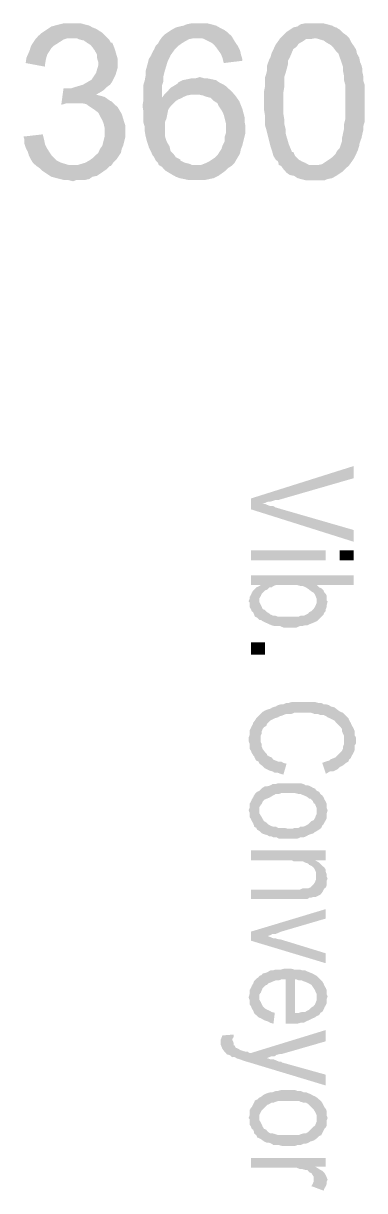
# Model space of a CAD drawing. Header units: feet. Extents: x -99009 to 3252343, y -11094690 to 9035152.
# Drawn here: x 1651600.57 to 1651613.9, y -1995844.47 to -1995798.84 of the extents above; entities that cross this region are included whole.
import ezdxf

# ---------------------------------------------------------------- set-up
doc = ezdxf.new("R2010")
doc.units = ezdxf.units.FT
doc.layers.add('H', color=7, linetype='Continuous', lineweight=0)

msp = doc.modelspace()

# ---------------------------------------------------------------- hatches: boundary and pattern name
at = {"layer": 'H', "linetype": 'Continuous'}
for points in [[(1651603.70878, -1995801.44888), (1651602.26278, -1995801.37888), (1651602.43878, -1995801.37888), (1651602.59778, -1995801.32588), (1651602.72078, -1995801.29088), (1651602.89778, -1995801.23788), (1651603.02078, -1995801.16688), (1651603.10878, -1995801.11388), (1651603.23278, -1995801.04388), (1651603.40878, -1995800.77888), (1651603.44378, -1995800.65588), (1651603.49678, -1995800.47888), (1651603.49678, -1995800.35588), (1651603.44378, -1995800.17888), (1651603.44378, -1995800.05588), (1651603.35578, -1995799.89688), (1651603.26778, -1995799.77388), (1651603.19778, -1995799.68588), (1651603.05578, -1995799.59688), (1651602.93278, -1995799.50888), (1651602.77378, -1995799.47388), (1651602.65078, -1995799.42088), (1651602.47378, -1995799.42088), (1651601.15078, -1995799.33288), (1651601.29278, -1995799.20888), (1651601.66278, -1995798.96188), (1651601.99778, -1995798.87388), (1651602.13878, -1995798.83888), (1651602.80878, -1995798.83888), (1651603.14478, -1995798.92688), (1651603.26778, -1995798.99788), (1651603.40878, -1995799.05088), (1651603.65578, -1995799.20888), (1651603.92078, -1995799.47388), (1651603.99078, -1995799.59688), (1651604.04378, -1995799.59688), (1651604.11478, -1995799.77388), (1651604.16778, -1995799.93288), (1651604.20278, -1995800.05588), (1651604.25578, -1995800.23188), (1651604.25578, -1995800.56788), (1651604.20278, -1995800.74388), (1651604.16778, -1995800.86688), (1651604.04378, -1995801.11388), (1651603.95578, -1995801.23788), (1651603.83278, -1995801.32588), (1651603.70878, -1995801.44888)], [(1651608.40078, -1995800.39088), (1651608.34778, -1995800.17888), (1651608.27778, -1995800.02088), (1651608.18878, -1995799.89688), (1651608.10078, -1995799.77388), (1651607.97778, -1995799.63288), (1651607.85378, -1995799.56188), (1651607.67778, -1995799.47388), (1651607.55378, -1995799.42088), (1651607.37778, -1995799.42088), (1651605.98378, -1995799.38588), (1651606.10778, -1995799.26188), (1651606.37278, -1995799.08588), (1651606.53078, -1995798.99788), (1651606.67178, -1995798.96188), (1651606.83078, -1995798.92688), (1651606.95478, -1995798.87388), (1651607.13078, -1995798.83888), (1651607.76578, -1995798.83888), (1651608.10078, -1995798.92688), (1651608.22478, -1995798.99788), (1651608.40078, -1995799.08588), (1651608.52378, -1995799.17388), (1651608.70078, -1995799.33288), (1651608.85978, -1995799.59688), (1651608.94778, -1995799.72088), (1651609.03578, -1995799.89688), (1651609.07078, -1995800.05588), (1651609.12378, -1995800.23188), (1651609.12378, -1995800.30288), (1651608.40078, -1995800.39088)], [(1651611.61078, -1995804.97688), (1651611.27578, -1995804.88888), (1651611.15278, -1995804.80088), (1651610.97578, -1995804.76588), (1651610.85278, -1995804.67688), (1651610.72878, -1995804.53588), (1651610.64078, -1995804.41288), (1651611.96378, -1995804.37788), (1651612.08778, -1995804.37788), (1651612.24578, -1995804.34188), (1651612.51078, -1995804.16588), (1651612.63378, -1995804.07788), (1651612.75778, -1995803.95388), (1651612.84578, -1995803.79488), (1651612.93378, -1995803.70688), (1651613.02178, -1995803.44288), (1651613.02178, -1995803.31888), (1651613.09278, -1995802.98388), (1651613.09278, -1995802.80788), (1651613.14578, -1995802.59588), (1651613.14578, -1995801.23788), (1651613.09278, -1995801.04388), (1651613.09278, -1995800.86688), (1651613.05778, -1995800.69088), (1651613.05778, -1995800.53188), (1651612.88078, -1995800.02088), (1651612.79278, -1995799.93288), (1651612.66978, -1995799.77388), (1651612.58078, -1995799.68588), (1651612.42278, -1995799.59688), (1651612.29878, -1995799.50888), (1651612.17578, -1995799.47388), (1651611.99878, -1995799.42088), (1651610.60578, -1995799.42088), (1651610.85278, -1995799.17388), (1651611.11678, -1995798.99788), (1651611.27578, -1995798.96188), (1651611.39978, -1995798.87388), (1651611.57578, -1995798.83888), (1651612.29878, -1995798.83888), (1651612.63378, -1995798.92688), (1651612.75778, -1995798.99788), (1651612.79278, -1995798.99788), (1651612.93378, -1995799.08588), (1651613.05778, -1995799.20888), (1651613.18078, -1995799.29788), (1651613.30478, -1995799.42088), (1651613.39278, -1995799.59688), (1651613.48078, -1995799.72088), (1651613.56878, -1995799.86188), (1651613.60378, -1995800.02088), (1651613.69278, -1995800.17888), (1651613.72778, -1995800.35588), (1651613.78078, -1995800.47888), (1651613.81578, -1995800.61988), (1651613.81578, -1995800.74388), (1651613.85078, -1995800.90288), (1651613.85078, -1995801.07888), (1651613.90378, -1995801.23788), (1651613.90378, -1995802.68388), (1651613.85078, -1995802.86088), (1651613.85078, -1995803.01888), (1651613.81578, -1995803.15988), (1651613.78078, -1995803.31888), (1651613.69278, -1995803.56588), (1651613.69278, -1995803.61888), (1651613.63978, -1995803.79488), (1651613.56878, -1995803.95388), (1651613.48078, -1995804.13088), (1651613.30478, -1995804.37788), (1651613.18078, -1995804.50088), (1651613.05778, -1995804.62388), (1651612.79278, -1995804.80088), (1651612.63378, -1995804.88888), (1651612.45778, -1995804.92388), (1651612.33378, -1995804.97688), (1651611.61078, -1995804.97688)], [(1651601.41578, -1995800.53188), (1651600.65778, -1995800.39088), (1651600.69278, -1995800.17888), (1651600.74578, -1995800.05588), (1651600.81578, -1995799.89688), (1651600.86878, -1995799.72088), (1651601.02778, -1995799.47388), (1651601.15078, -1995799.33288), (1651602.47378, -1995799.42088), (1651602.29778, -1995799.42088), (1651602.13878, -1995799.47388), (1651601.75078, -1995799.72088), (1651601.66278, -1995799.80888), (1651601.50378, -1995800.05588), (1651601.45078, -1995800.23188), (1651601.41578, -1995800.44388), (1651601.41578, -1995800.53188)], [(1651607.00778, -1995804.95988), (1651606.67178, -1995804.88888), (1651606.53078, -1995804.83588), (1651606.37278, -1995804.74788), (1651606.10778, -1995804.58888), (1651605.98378, -1995804.44788), (1651605.86078, -1995804.37788), (1651605.82578, -1995804.28888), (1651605.73778, -1995804.20088), (1651605.68478, -1995804.07788), (1651605.61378, -1995803.98888), (1651605.56078, -1995803.86588), (1651605.47278, -1995803.68988), (1651605.43778, -1995803.56588), (1651605.38478, -1995803.40688), (1651605.34878, -1995803.26588), (1651605.31378, -1995803.07188), (1651605.31378, -1995802.89588), (1651605.26078, -1995802.71888), (1651605.26078, -1995802.29588), (1651605.22578, -1995802.08388), (1651605.22578, -1995802.04888), (1651605.26078, -1995801.83788), (1651605.26078, -1995801.23788), (1651605.31378, -1995801.06088), (1651605.34878, -1995800.86688), (1651605.34878, -1995800.69088), (1651605.38478, -1995800.56788), (1651605.47278, -1995800.23188), (1651605.56078, -1995800.09088), (1651605.61378, -1995799.96788), (1651605.68478, -1995799.84388), (1651605.73778, -1995799.72088), (1651605.82578, -1995799.63288), (1651605.89578, -1995799.50888), (1651605.98378, -1995799.38588), (1651607.37778, -1995799.42088), (1651607.21878, -1995799.42088), (1651607.04278, -1995799.45588), (1651606.88378, -1995799.54388), (1651606.74278, -1995799.63288), (1651606.61878, -1995799.72088), (1651606.49578, -1995799.84388), (1651606.31978, -1995800.09088), (1651606.19578, -1995800.35588), (1651606.16078, -1995800.47888), (1651606.10778, -1995800.65588), (1651606.07278, -1995800.77888), (1651606.03678, -1995800.93788), (1651606.03678, -1995801.11388), (1651605.98378, -1995801.27288), (1651605.98378, -1995801.74888), (1651606.67178, -1995801.78488), (1651606.53078, -1995801.87288), (1651606.31978, -1995802.08388), (1651606.23078, -1995802.20788), (1651606.19578, -1995802.38388), (1651606.16078, -1995802.56088), (1651606.10778, -1995802.68388), (1651606.10778, -1995803.26588), (1651606.16078, -1995803.44288), (1651606.23078, -1995803.56588), (1651606.28378, -1995803.65388), (1651606.31978, -1995803.83088), (1651606.44278, -1995803.95388), (1651606.53078, -1995804.07788), (1651606.70778, -1995804.16588), (1651606.70778, -1995804.20088), (1651606.88378, -1995804.28888), (1651607.04278, -1995804.32488), (1651607.16578, -1995804.37788), (1651607.34278, -1995804.37788), (1651608.70078, -1995804.41288), (1651608.55978, -1995804.50088), (1651608.43578, -1995804.62388), (1651608.18878, -1995804.80088), (1651608.01278, -1995804.88888), (1651607.67778, -1995804.95988), (1651607.00778, -1995804.95988)], [(1651610.64078, -1995804.41288), (1651610.55278, -1995804.37788), (1651610.51778, -1995804.23588), (1651610.42878, -1995804.16588), (1651610.34078, -1995804.02488), (1651610.27078, -1995803.77788), (1651610.21778, -1995803.61888), (1651610.18278, -1995803.47788), (1651610.05878, -1995802.98388), (1651610.00578, -1995802.80788), (1651610.00578, -1995802.41988), (1651609.97078, -1995802.20788), (1651609.97078, -1995801.50188), (1651610.00578, -1995801.32588), (1651610.00578, -1995800.97288), (1651610.05878, -1995800.81388), (1651610.09378, -1995800.65588), (1651610.09378, -1995800.47888), (1651610.18278, -1995800.23188), (1651610.21778, -1995800.17888), (1651610.27078, -1995800.00288), (1651610.42878, -1995799.66788), (1651610.60578, -1995799.42088), (1651611.96378, -1995799.42088), (1651611.78778, -1995799.45588), (1651611.61078, -1995799.45588), (1651611.48778, -1995799.54388), (1651611.32878, -1995799.63288), (1651611.24078, -1995799.75588), (1651611.11678, -1995799.84388), (1651611.06378, -1995799.96788), (1651611.02878, -1995800.05588), (1651610.97578, -1995800.17888), (1651610.90578, -1995800.30288), (1651610.90578, -1995800.44388), (1651610.81778, -1995800.77888), (1651610.76478, -1995800.93788), (1651610.76478, -1995801.32588), (1651610.72878, -1995801.53788), (1651610.72878, -1995802.38388), (1651610.76478, -1995802.59588), (1651610.76478, -1995802.77188), (1651610.81778, -1995802.98388), (1651610.81778, -1995803.14288), (1651610.85278, -1995803.26588), (1651610.90578, -1995803.44288), (1651610.94078, -1995803.56588), (1651610.97578, -1995803.65388), (1651611.02878, -1995803.77788), (1651611.06378, -1995803.86588), (1651611.11678, -1995803.86588), (1651611.18778, -1995804.02488), (1651611.32878, -1995804.16588), (1651611.45278, -1995804.23588), (1651611.57578, -1995804.28888), (1651611.73478, -1995804.37788), (1651611.96378, -1995804.37788), (1651610.64078, -1995804.41288)], [(1651606.67178, -1995801.80188), (1651605.98378, -1995801.74888), (1651606.07278, -1995801.62588), (1651606.19578, -1995801.50188), (1651606.31978, -1995801.36088), (1651606.58378, -1995801.20288), (1651606.61878, -1995801.14988), (1651606.79578, -1995801.06088), (1651607.13078, -1995800.99088), (1651607.28978, -1995800.99088), (1651607.46578, -1995800.93788), (1651607.64278, -1995800.99088), (1651607.76578, -1995800.99088), (1651608.10078, -1995801.06088), (1651608.22478, -1995801.14988), (1651608.40078, -1995801.23788), (1651608.52378, -1995801.32588), (1651608.70078, -1995801.50188), (1651607.28978, -1995801.62588), (1651607.13078, -1995801.62588), (1651606.95478, -1995801.66088), (1651606.83078, -1995801.71388), (1651606.67178, -1995801.80188)], [(1651602.05078, -1995802.01388), (1651602.13878, -1995801.37888), (1651602.26278, -1995801.37888), (1651603.70878, -1995801.44888), (1651603.56778, -1995801.53788), (1651603.40878, -1995801.62588), (1651603.74378, -1995801.71388), (1651603.99078, -1995801.88988), (1651602.56278, -1995801.96088), (1651602.26278, -1995801.96088), (1651602.08578, -1995802.01388), (1651602.05078, -1995802.01388)], [(1651608.70078, -1995804.41288), (1651607.34278, -1995804.37788), (1651607.50078, -1995804.37788), (1651607.64278, -1995804.32488), (1651607.80078, -1995804.25388), (1651608.06578, -1995804.07788), (1651608.15378, -1995803.98888), (1651608.31278, -1995803.74288), (1651608.34778, -1995803.61888), (1651608.43578, -1995803.44288), (1651608.43578, -1995803.26588), (1651608.48878, -1995803.10788), (1651608.48878, -1995802.77188), (1651608.40078, -1995802.41988), (1651608.34778, -1995802.29588), (1651608.18878, -1995802.04888), (1651608.15378, -1995801.96088), (1651608.01278, -1995801.87288), (1651607.88878, -1995801.74888), (1651607.73078, -1995801.71388), (1651607.58978, -1995801.66088), (1651607.43078, -1995801.62588), (1651607.28978, -1995801.62588), (1651608.70078, -1995801.50188), (1651608.82378, -1995801.62588), (1651609.00078, -1995801.87288), (1651609.07078, -1995802.04888), (1651609.12378, -1995802.17288), (1651609.21178, -1995802.50788), (1651609.21178, -1995802.68388), (1651609.24778, -1995802.86088), (1651609.24778, -1995803.10788), (1651609.12378, -1995803.61888), (1651609.07078, -1995803.74288), (1651609.03578, -1995803.91888), (1651609.00078, -1995803.98888), (1651608.91278, -1995804.13088), (1651608.82378, -1995804.28888), (1651608.70078, -1995804.41288)], [(1651602.50978, -1995805.01288), (1651602.29778, -1995804.95988), (1651602.13878, -1995804.95988), (1651601.99778, -1995804.92388), (1651601.66278, -1995804.83588), (1651601.29278, -1995804.58888), (1651601.20378, -1995804.50088), (1651601.08078, -1995804.41288), (1651602.50978, -1995804.37788), (1651602.68578, -1995804.37788), (1651602.86178, -1995804.32488), (1651602.98578, -1995804.28888), (1651603.14478, -1995804.20088), (1651603.26778, -1995804.11288), (1651603.49678, -1995803.90088), (1651603.56778, -1995803.74288), (1651603.65578, -1995803.61888), (1651603.74378, -1995803.26588), (1651603.74378, -1995802.93088), (1651603.70878, -1995802.77188), (1651603.65578, -1995802.63088), (1651603.56778, -1995802.47288), (1651603.49678, -1995802.33088), (1651603.40878, -1995802.26088), (1651603.02078, -1995801.99588), (1651602.86178, -1995801.96088), (1651602.56278, -1995801.96088), (1651603.99078, -1995801.87288), (1651604.25578, -1995802.11988), (1651604.41478, -1995802.38388), (1651604.46778, -1995802.56088), (1651604.50278, -1995802.68388), (1651604.55578, -1995802.84288), (1651604.55578, -1995803.26588), (1651604.46778, -1995803.61888), (1651604.41478, -1995803.74288), (1651604.37878, -1995803.90088), (1651604.20278, -1995804.16588), (1651604.07878, -1995804.28888), (1651603.99078, -1995804.41288), (1651603.95578, -1995804.41288), (1651603.83278, -1995804.53588), (1651603.44378, -1995804.80088), (1651603.26778, -1995804.83588), (1651603.14478, -1995804.92388), (1651602.98578, -1995804.95988), (1651602.65078, -1995804.95988), (1651602.50978, -1995805.01288)], [(1651601.08078, -1995804.41288), (1651600.93978, -1995804.28888), (1651600.86878, -1995804.16588), (1651600.78078, -1995803.98888), (1651600.74578, -1995803.86588), (1651600.65778, -1995803.68988), (1651600.60478, -1995803.53088), (1651600.60478, -1995803.35388), (1651600.56878, -1995803.26588), (1651601.32778, -1995803.17788), (1651601.38078, -1995803.38988), (1651601.41578, -1995803.56588), (1651601.50378, -1995803.74288), (1651601.66278, -1995803.98888), (1651601.87478, -1995804.20088), (1651602.05078, -1995804.28888), (1651602.17378, -1995804.32488), (1651602.35078, -1995804.37788), (1651602.50978, -1995804.37788), (1651601.08078, -1995804.41288)], [(1651609.88278, -1995817.62388), (1651609.45878, -1995817.41288), (1651613.48078, -1995816.14288), (1651613.48078, -1995816.61888), (1651610.55278, -1995817.46588), (1651610.42878, -1995817.46588), (1651610.34078, -1995817.50088), (1651610.21778, -1995817.53588), (1651610.12978, -1995817.53588), (1651610.00578, -1995817.58888), (1651609.91778, -1995817.62388), (1651609.88278, -1995817.62388)], [(1651613.48078, -1995819.10588), (1651609.45878, -1995817.83588), (1651609.45878, -1995817.41288), (1651609.88278, -1995817.62388), (1651610.00578, -1995817.62388), (1651610.12978, -1995817.67688), (1651610.21778, -1995817.71288), (1651610.34078, -1995817.71288), (1651610.42878, -1995817.76488), (1651610.55278, -1995817.80088), (1651613.48078, -1995818.64688), (1651613.48078, -1995819.10588)], [(1651609.45878, -1995819.82888), (1651609.45878, -1995819.44088), (1651612.38678, -1995819.44088), (1651612.38678, -1995819.82888), (1651609.45878, -1995819.82888)], [(1651612.93378, -1995819.82888), (1651612.93378, -1995819.44088), (1651613.48078, -1995819.44088), (1651613.48078, -1995819.82888), (1651612.93378, -1995819.82888)], [(1651612.03478, -1995821.34588), (1651611.99878, -1995821.25788), (1651611.96378, -1995821.16988), (1651611.91078, -1995821.09888), (1651611.82278, -1995821.04588), (1651611.73478, -1995820.97588), (1651611.66378, -1995820.92288), (1651611.61078, -1995820.88788), (1651611.48778, -1995820.83488), (1651611.39978, -1995820.83488), (1651611.27578, -1995820.79888), (1651610.42878, -1995820.79888), (1651610.34078, -1995820.83488), (1651610.27078, -1995820.88788), (1651610.18278, -1995820.88788), (1651610.09378, -1995820.97588), (1651610.00578, -1995821.01088), (1651609.88278, -1995821.13388), (1651609.84678, -1995821.22288), (1651609.84678, -1995820.79888), (1651609.45878, -1995820.79888), (1651609.45878, -1995820.41088), (1651613.48078, -1995820.41088), (1651613.48078, -1995820.79888), (1651612.03478, -1995820.79888), (1651612.03478, -1995821.34588)], [(1651610.72878, -1995822.45688), (1651610.60578, -1995822.40388), (1651610.39378, -1995822.40388), (1651610.27078, -1995822.36888), (1651610.18278, -1995822.33388), (1651609.91778, -1995822.20988), (1651609.84678, -1995822.15788), (1651609.79378, -1995822.15788), (1651609.70578, -1995822.06888), (1651609.61778, -1995822.03388), (1651609.58278, -1995821.94588), (1651609.54778, -1995821.85788), (1651609.49478, -1995821.82188), (1651609.45878, -1995821.73388), (1651609.40578, -1995821.64588), (1651609.40578, -1995821.46988), (1651609.37078, -1995821.43388), (1651609.40578, -1995821.34588), (1651609.40578, -1995821.27588), (1651609.45878, -1995821.18688), (1651609.49478, -1995821.09888), (1651609.54778, -1995821.01088), (1651609.58278, -1995820.97588), (1651609.67078, -1995820.88788), (1651609.75878, -1995820.85188), (1651609.79378, -1995821.39888), (1651609.79378, -1995821.46988), (1651609.84678, -1995821.57488), (1651609.88278, -1995821.64588), (1651609.91778, -1995821.73388), (1651610.00578, -1995821.76888), (1651610.09378, -1995821.85788), (1651610.18278, -1995821.91088), (1651610.21778, -1995821.94588), (1651610.34078, -1995821.99888), (1651610.42878, -1995821.99888), (1651610.51778, -1995822.03388), (1651611.32878, -1995822.03388), (1651611.39978, -1995821.99888), (1651611.52278, -1995821.99888), (1651611.69878, -1995821.91088), (1651611.73478, -1995821.85788), (1651611.82278, -1995821.82188), (1651611.91078, -1995821.73388), (1651611.96378, -1995821.64588), (1651611.99878, -1995821.57488), (1651612.03478, -1995821.46988), (1651612.03478, -1995820.79888), (1651612.12278, -1995820.88788), (1651612.21078, -1995820.92288), (1651612.29878, -1995821.01088), (1651612.33378, -1995821.09888), (1651612.38678, -1995821.15188), (1651612.42278, -1995821.22288), (1651612.42278, -1995821.39888), (1651612.45778, -1995821.43388), (1651612.42278, -1995821.57488), (1651612.42278, -1995821.64588), (1651612.38678, -1995821.73388), (1651612.38678, -1995821.82188), (1651612.33378, -1995821.85788), (1651612.29878, -1995821.94588), (1651612.21078, -1995822.03388), (1651612.17578, -1995822.06888), (1651612.08778, -1995822.15788), (1651612.03478, -1995822.20988), (1651611.87578, -1995822.28088), (1651611.73478, -1995822.33388), (1651611.66378, -1995822.36888), (1651611.57578, -1995822.36888), (1651611.45278, -1995822.40388), (1651611.36378, -1995822.40388), (1651611.24078, -1995822.45688), (1651610.72878, -1995822.45688)], [(1651609.79378, -1995821.39888), (1651609.75878, -1995820.85188), (1651609.84678, -1995820.79888), (1651609.84678, -1995821.22288), (1651609.79378, -1995821.31088), (1651609.79378, -1995821.39888)], [(1651609.45878, -1995823.51588), (1651609.45878, -1995823.03888), (1651610.00578, -1995823.03888), (1651610.00578, -1995823.51588), (1651609.45878, -1995823.51588)], [(1651613.09278, -1995827.81988), (1651613.09278, -1995826.67288), (1651613.05778, -1995826.60288), (1651613.02178, -1995826.51388), (1651613.02178, -1995826.42588), (1651612.96878, -1995826.35588), (1651612.88078, -1995826.26688), (1651612.79278, -1995826.17888), (1651612.72278, -1995826.09088), (1651612.54578, -1995826.00288), (1651612.45778, -1995825.96788), (1651612.38678, -1995825.91488), (1651612.29878, -1995825.87888), (1651612.17578, -1995825.87888), (1651612.08778, -1995825.84388), (1651611.96378, -1995825.84388), (1651611.82278, -1995825.79088), (1651611.15278, -1995825.79088), (1651611.02878, -1995825.84388), (1651610.81778, -1995825.84388), (1651610.72878, -1995825.87888), (1651610.64078, -1995825.91488), (1651610.60578, -1995825.91488), (1651610.51778, -1995825.96788), (1651610.39378, -1995826.00288), (1651610.21778, -1995826.09088), (1651610.12978, -1995826.17888), (1651610.09378, -1995826.21388), (1651610.05878, -1995826.30288), (1651609.97078, -1995826.35588), (1651609.91778, -1995826.42588), (1651609.88278, -1995826.51388), (1651609.88278, -1995826.60288), (1651609.84678, -1995826.67288), (1651609.84678, -1995826.81388), (1651609.79378, -1995827.78388), (1651609.75878, -1995827.69588), (1651609.67078, -1995827.66088), (1651609.61778, -1995827.57288), (1651609.58278, -1995827.48388), (1651609.54778, -1995827.44888), (1651609.49478, -1995827.36088), (1651609.45878, -1995827.27288), (1651609.40578, -1995827.18488), (1651609.40578, -1995826.99088), (1651609.37078, -1995826.90188), (1651609.37078, -1995826.76088), (1651609.40578, -1995826.67288), (1651609.40578, -1995826.47888), (1651609.45878, -1995826.39088), (1651609.49478, -1995826.30288), (1651609.54778, -1995826.21388), (1651609.54778, -1995826.17888), (1651609.61778, -1995826.09088), (1651609.67078, -1995826.00288), (1651609.70578, -1995825.96788), (1651609.79378, -1995825.87888), (1651609.91778, -1995825.75588), (1651610.00578, -1995825.70288), (1651610.09378, -1995825.66788), (1651610.21778, -1995825.63188), (1651610.30578, -1995825.57888), (1651610.42878, -1995825.54388), (1651610.51778, -1995825.49088), (1651610.64078, -1995825.45588), (1651610.72878, -1995825.45588), (1651610.85278, -1995825.40288), (1651610.94078, -1995825.40288), (1651611.06378, -1995825.36788), (1651611.96378, -1995825.36788), (1651612.08778, -1995825.40288), (1651612.21078, -1995825.40288), (1651612.29878, -1995825.45588), (1651612.38678, -1995825.45588), (1651612.51078, -1995825.49088), (1651612.58078, -1995825.54388), (1651612.72278, -1995825.57888), (1651612.79278, -1995825.63188), (1651612.88078, -1995825.70288), (1651612.96878, -1995825.75588), (1651613.05778, -1995825.79088), (1651613.14578, -1995825.87888), (1651613.18078, -1995825.91488), (1651613.26878, -1995826.00288), (1651613.30478, -1995826.09088), (1651613.35778, -1995826.17888), (1651613.39278, -1995826.26688), (1651613.44578, -1995826.35588), (1651613.48078, -1995826.42588), (1651613.51578, -1995826.51388), (1651613.51578, -1995826.67288), (1651613.56878, -1995826.76088), (1651613.56878, -1995826.99088), (1651613.51578, -1995827.06088), (1651613.51578, -1995827.23788), (1651613.48078, -1995827.32588), (1651613.44578, -1995827.39588), (1651613.39278, -1995827.48388), (1651613.35778, -1995827.57288), (1651613.30478, -1995827.60788), (1651613.26878, -1995827.69588), (1651613.18078, -1995827.74888), (1651613.09278, -1995827.81988)], [(1651610.72878, -1995828.20788), (1651610.60578, -1995828.17188), (1651610.51778, -1995828.13688), (1651610.39378, -1995828.13688), (1651610.30578, -1995828.08388), (1651610.18278, -1995828.04888), (1651610.00578, -1995827.96088), (1651609.91778, -1995827.87288), (1651609.84678, -1995827.81988), (1651609.79378, -1995827.78388), (1651609.84678, -1995826.81388), (1651609.84678, -1995826.93788), (1651609.88278, -1995827.02588), (1651609.88278, -1995827.11388), (1651609.91778, -1995827.20188), (1651609.97078, -1995827.27288), (1651610.00578, -1995827.32588), (1651610.09378, -1995827.41388), (1651610.09378, -1995827.44888), (1651610.18278, -1995827.50188), (1651610.27078, -1995827.53688), (1651610.34078, -1995827.62588), (1651610.51778, -1995827.69588), (1651610.64078, -1995827.69588), (1651610.72878, -1995827.74888), (1651610.85278, -1995827.78388), (1651610.72878, -1995828.20788)], [(1651612.38678, -1995828.17188), (1651612.24578, -1995827.74888), (1651612.38678, -1995827.69588), (1651612.51078, -1995827.66088), (1651612.58078, -1995827.60788), (1651612.75778, -1995827.53688), (1651612.84578, -1995827.44888), (1651612.88078, -1995827.41388), (1651613.02178, -1995827.27288), (1651613.05778, -1995827.18488), (1651613.05778, -1995827.11388), (1651613.09278, -1995827.02588), (1651613.09278, -1995827.81988), (1651613.02178, -1995827.87288), (1651612.93378, -1995827.90788), (1651612.84578, -1995827.99588), (1651612.66978, -1995828.08388), (1651612.54578, -1995828.08388), (1651612.45778, -1995828.13688), (1651612.38678, -1995828.17188)], [(1651612.03478, -1995829.53088), (1651611.99878, -1995829.44188), (1651611.96378, -1995829.35388), (1651611.91078, -1995829.31888), (1651611.87578, -1995829.23088), (1651611.78778, -1995829.14288), (1651611.73478, -1995829.14288), (1651611.69878, -1995829.10688), (1651611.61078, -1995829.05388), (1651611.52278, -1995829.01888), (1651611.39978, -1995828.96588), (1651611.32878, -1995828.96588), (1651611.18778, -1995828.93088), (1651610.64078, -1995828.93088), (1651610.55278, -1995828.96588), (1651610.42878, -1995828.96588), (1651610.27078, -1995829.05388), (1651610.18278, -1995829.10688), (1651610.09378, -1995829.14288), (1651610.00578, -1995829.17788), (1651609.91778, -1995829.26588), (1651609.88278, -1995829.35388), (1651609.84678, -1995829.38888), (1651609.79378, -1995829.47788), (1651609.79378, -1995828.84288), (1651609.88278, -1995828.75388), (1651609.91778, -1995828.71888), (1651610.00578, -1995828.66588), (1651610.09378, -1995828.66588), (1651610.21778, -1995828.63088), (1651610.30578, -1995828.57788), (1651610.42878, -1995828.57788), (1651610.51778, -1995828.54288), (1651611.39978, -1995828.54288), (1651611.52278, -1995828.57788), (1651611.61078, -1995828.63088), (1651611.69878, -1995828.63088), (1651611.78778, -1995828.66588), (1651611.87578, -1995828.71888), (1651611.96378, -1995828.75388), (1651612.03478, -1995828.84288), (1651612.03478, -1995829.53088)], [(1651610.55278, -1995830.71188), (1651610.46478, -1995830.65888), (1651610.34078, -1995830.65888), (1651610.27078, -1995830.62388), (1651610.18278, -1995830.62388), (1651610.09378, -1995830.57088), (1651609.97078, -1995830.53588), (1651609.88278, -1995830.50088), (1651609.79378, -1995830.41288), (1651609.70578, -1995830.35988), (1651609.67078, -1995830.28888), (1651609.58278, -1995830.23588), (1651609.58278, -1995830.20088), (1651609.54778, -1995830.11288), (1651609.49478, -1995830.02388), (1651609.45878, -1995829.93588), (1651609.40578, -1995829.86588), (1651609.40578, -1995829.68888), (1651609.37078, -1995829.60088), (1651609.40578, -1995829.51288), (1651609.40578, -1995829.35388), (1651609.45878, -1995829.26588), (1651609.49478, -1995829.17788), (1651609.54778, -1995829.08988), (1651609.58278, -1995829.01888), (1651609.61778, -1995828.96588), (1651609.70578, -1995828.87788), (1651609.79378, -1995828.84288), (1651609.79378, -1995829.72488), (1651609.84678, -1995829.81288), (1651609.88278, -1995829.86588), (1651609.91778, -1995829.93588), (1651609.97078, -1995830.02388), (1651610.05878, -1995830.07688), (1651610.09378, -1995830.11288), (1651610.12978, -1995830.14788), (1651610.21778, -1995830.20088), (1651610.30578, -1995830.23588), (1651610.42878, -1995830.23588), (1651610.51778, -1995830.28888), (1651610.76478, -1995830.28888), (1651610.90578, -1995830.32388), (1651611.06378, -1995830.32388), (1651611.18778, -1995830.28888), (1651611.32878, -1995830.28888), (1651611.39978, -1995830.23588), (1651611.52278, -1995830.23588), (1651611.61078, -1995830.20088), (1651611.69878, -1995830.14788), (1651611.73478, -1995830.11288), (1651611.82278, -1995830.02388), (1651611.91078, -1995829.98888), (1651611.96378, -1995829.90088), (1651611.99878, -1995829.81288), (1651612.03478, -1995829.72488), (1651612.03478, -1995828.84288), (1651612.12278, -1995828.87788), (1651612.17578, -1995828.96588), (1651612.24578, -1995829.01888), (1651612.29878, -1995829.08988), (1651612.33378, -1995829.17788), (1651612.38678, -1995829.26588), (1651612.42278, -1995829.35388), (1651612.42278, -1995829.51288), (1651612.45778, -1995829.60088), (1651612.42278, -1995829.72488), (1651612.42278, -1995829.90088), (1651612.38678, -1995829.98888), (1651612.33378, -1995830.07688), (1651612.29878, -1995830.14788), (1651612.24578, -1995830.20088), (1651612.21078, -1995830.28888), (1651612.12278, -1995830.35988), (1651612.03478, -1995830.41288), (1651611.96378, -1995830.44788), (1651611.91078, -1995830.50088), (1651611.78778, -1995830.53588), (1651611.69878, -1995830.57088), (1651611.61078, -1995830.62388), (1651611.52278, -1995830.65888), (1651611.39978, -1995830.65888), (1651611.27578, -1995830.71188), (1651610.55278, -1995830.71188)], [(1651611.96378, -1995831.92888), (1651611.91078, -1995831.84088), (1651611.82278, -1995831.77088), (1651611.73478, -1995831.73488), (1651611.69878, -1995831.68288), (1651611.57578, -1995831.64688), (1651611.48778, -1995831.59388), (1651611.11678, -1995831.59388), (1651611.06378, -1995831.55888), (1651609.45878, -1995831.55888), (1651609.45878, -1995831.17088), (1651612.38678, -1995831.17088), (1651612.38678, -1995831.55888), (1651611.96378, -1995831.55888), (1651611.96378, -1995831.92888)], [(1651609.45878, -1995833.07588), (1651609.45878, -1995832.70588), (1651611.36378, -1995832.70588), (1651611.48778, -1995832.65288), (1651611.69878, -1995832.65288), (1651611.78778, -1995832.61688), (1651611.87578, -1995832.52888), (1651611.91078, -1995832.49388), (1651611.96378, -1995832.40588), (1651611.99878, -1995832.31788), (1651611.99878, -1995832.19388), (1651612.03478, -1995831.59388), (1651612.12278, -1995831.64688), (1651612.21078, -1995831.73488), (1651612.24578, -1995831.77088), (1651612.33378, -1995831.84088), (1651612.38678, -1995831.92888), (1651612.38678, -1995832.01788), (1651612.42278, -1995832.10588), (1651612.42278, -1995832.19388), (1651612.45778, -1995832.28188), (1651612.42278, -1995832.35288), (1651612.42278, -1995832.52888), (1651612.38678, -1995832.61688), (1651612.33378, -1995832.65288), (1651612.24578, -1995832.81088), (1651612.17578, -1995832.89988), (1651611.99878, -1995832.98788), (1651611.91078, -1995832.98788), (1651611.78778, -1995833.02288), (1651611.73478, -1995833.02288), (1651611.66378, -1995833.07588), (1651609.45878, -1995833.07588)], [(1651611.99878, -1995832.19388), (1651611.99878, -1995832.01788), (1651611.96378, -1995831.92888), (1651611.96378, -1995831.55888), (1651612.03478, -1995831.59388), (1651611.99878, -1995832.19388)], [(1651610.05878, -1995834.52188), (1651609.45878, -1995834.34588), (1651612.38678, -1995833.46388), (1651612.38678, -1995833.83388), (1651610.64078, -1995834.34588), (1651610.51778, -1995834.39888), (1651610.42878, -1995834.43388), (1651610.30578, -1995834.43388), (1651610.21778, -1995834.48688), (1651610.09378, -1995834.52188), (1651610.05878, -1995834.52188)], [(1651612.38678, -1995835.58088), (1651609.45878, -1995834.69888), (1651609.45878, -1995834.34588), (1651610.05878, -1995834.52188), (1651610.12978, -1995834.52188), (1651610.21778, -1995834.55788), (1651610.34078, -1995834.61088), (1651610.42878, -1995834.61088), (1651610.55278, -1995834.64588), (1651610.60578, -1995834.64588), (1651612.38678, -1995835.19288), (1651612.38678, -1995835.58088)], [(1651610.81778, -1995837.94388), (1651610.81778, -1995836.21588), (1651610.64078, -1995836.21588), (1651610.55278, -1995836.25088), (1651610.42878, -1995836.25088), (1651610.34078, -1995836.28588), (1651610.21778, -1995836.33888), (1651610.12978, -1995836.37388), (1651610.09378, -1995836.42688), (1651610.05878, -1995836.42688), (1651609.97078, -1995836.49788), (1651609.91778, -1995836.55088), (1651609.88278, -1995836.63888), (1651609.84678, -1995836.72688), (1651609.79378, -1995836.79788), (1651609.79378, -1995836.07488), (1651609.88278, -1995836.03888), (1651609.91778, -1995835.98588), (1651610.05878, -1995835.95088), (1651610.12978, -1995835.91588), (1651610.21778, -1995835.86288), (1651610.30578, -1995835.86288), (1651610.42878, -1995835.82788), (1651610.64078, -1995835.82788), (1651610.76478, -1995835.79188), (1651611.02878, -1995835.79188), (1651611.15278, -1995835.82788), (1651611.36378, -1995835.82788), (1651611.48778, -1995835.86288), (1651611.57578, -1995835.86288), (1651611.69878, -1995835.91588), (1651611.78778, -1995835.95088), (1651611.87578, -1995835.98588), (1651611.96378, -1995836.03888), (1651612.03478, -1995836.07488), (1651612.03478, -1995836.79788), (1651611.99878, -1995836.72688), (1651611.96378, -1995836.63888), (1651611.91078, -1995836.55088), (1651611.87578, -1995836.49788), (1651611.82278, -1995836.42688), (1651611.73478, -1995836.37388), (1651611.66378, -1995836.33888), (1651611.52278, -1995836.28588), (1651611.45278, -1995836.25088), (1651611.32878, -1995836.25088), (1651611.24078, -1995836.21588), (1651611.18778, -1995836.21588), (1651611.18778, -1995837.94388), (1651610.81778, -1995837.94388)], [(1651610.34078, -1995837.94388), (1651610.21778, -1995837.90888), (1651610.12978, -1995837.85588), (1651610.00578, -1995837.82088), (1651609.84678, -1995837.73288), (1651609.75878, -1995837.69688), (1651609.67078, -1995837.60888), (1651609.61778, -1995837.57388), (1651609.58278, -1995837.52088), (1651609.54778, -1995837.43288), (1651609.49478, -1995837.34488), (1651609.45878, -1995837.25588), (1651609.40578, -1995837.18588), (1651609.40578, -1995837.00888), (1651609.37078, -1995836.92088), (1651609.40578, -1995836.79788), (1651609.40578, -1995836.63888), (1651609.45878, -1995836.55088), (1651609.49478, -1995836.46288), (1651609.54778, -1995836.37388), (1651609.58278, -1995836.28588), (1651609.61778, -1995836.25088), (1651609.70578, -1995836.16288), (1651609.75878, -1995836.12788), (1651609.79378, -1995836.07488), (1651609.79378, -1995837.00888), (1651609.84678, -1995837.09788), (1651609.88278, -1995837.18588), (1651609.91778, -1995837.25588), (1651610.00578, -1995837.34488), (1651610.09378, -1995837.39788), (1651610.18278, -1995837.43288), (1651610.27078, -1995837.48588), (1651610.39378, -1995837.52088), (1651610.34078, -1995837.94388)], [(1651611.18778, -1995837.94388), (1651611.18778, -1995837.52088), (1651611.32878, -1995837.52088), (1651611.45278, -1995837.48588), (1651611.57578, -1995837.48588), (1651611.66378, -1995837.43288), (1651611.73478, -1995837.39788), (1651611.82278, -1995837.30888), (1651611.91078, -1995837.25588), (1651611.96378, -1995837.18588), (1651611.99878, -1995837.09788), (1651612.03478, -1995837.00888), (1651612.03478, -1995836.07488), (1651612.12278, -1995836.16288), (1651612.17578, -1995836.21588), (1651612.24578, -1995836.28588), (1651612.29878, -1995836.37388), (1651612.33378, -1995836.46288), (1651612.38678, -1995836.55088), (1651612.42278, -1995836.63888), (1651612.42278, -1995836.79788), (1651612.45778, -1995836.88588), (1651612.42278, -1995836.97388), (1651612.42278, -1995837.13288), (1651612.38678, -1995837.22088), (1651612.33378, -1995837.30888), (1651612.29878, -1995837.39788), (1651612.24578, -1995837.48588), (1651612.17578, -1995837.52088), (1651612.12278, -1995837.60888), (1651612.03478, -1995837.64388), (1651611.96378, -1995837.69688), (1651611.87578, -1995837.73288), (1651611.69878, -1995837.82088), (1651611.61078, -1995837.85588), (1651611.52278, -1995837.90888), (1651611.39978, -1995837.90888), (1651611.27578, -1995837.94388), (1651611.18778, -1995837.94388)], [(1651610.00578, -1995839.30288), (1651609.45878, -1995839.09088), (1651612.38678, -1995838.19088), (1651612.38678, -1995838.63188), (1651610.67578, -1995839.12588), (1651610.60578, -1995839.12588), (1651610.46478, -1995839.16088), (1651610.39378, -1995839.21388), (1651610.27078, -1995839.21388), (1651610.18278, -1995839.24988), (1651610.05878, -1995839.30288), (1651610.00578, -1995839.30288)], [(1651608.73578, -1995839.26688), (1651608.64778, -1995839.17888), (1651608.52378, -1995839.14388), (1651608.40078, -1995839.00288), (1651608.34778, -1995838.93188), (1651608.27778, -1995838.75588), (1651608.27778, -1995838.57888), (1651608.31278, -1995838.49088), (1651608.34778, -1995838.40288), (1651608.78878, -1995838.36788), (1651608.78878, -1995838.45588), (1651608.73578, -1995838.54388), (1651608.73578, -1995839.26688)], [(1651612.38678, -1995840.36088), (1651609.40578, -1995839.46088), (1651609.28278, -1995839.42588), (1651609.12378, -1995839.37288), (1651609.03578, -1995839.33788), (1651608.91278, -1995839.30288), (1651608.82378, -1995839.24988), (1651608.73578, -1995839.24988), (1651608.73578, -1995838.57888), (1651608.78878, -1995838.70288), (1651608.78878, -1995838.79088), (1651608.82378, -1995838.79088), (1651608.85978, -1995838.87888), (1651608.94778, -1995838.91388), (1651609.03578, -1995838.96688), (1651609.12378, -1995839.00288), (1651609.24778, -1995839.03788), (1651609.33578, -1995839.03788), (1651609.40578, -1995839.09088), (1651609.45878, -1995839.09088), (1651610.00578, -1995839.30288), (1651610.12978, -1995839.30288), (1651610.21778, -1995839.33788), (1651610.34078, -1995839.33788), (1651610.42878, -1995839.37288), (1651610.55278, -1995839.42588), (1651610.64078, -1995839.42588), (1651610.67578, -1995839.46088), (1651612.38678, -1995839.93788), (1651612.38678, -1995840.36088)], [(1651612.03478, -1995841.54288), (1651611.99878, -1995841.45388), (1651611.96378, -1995841.38388), (1651611.91078, -1995841.29588), (1651611.87578, -1995841.25988), (1651611.78778, -1995841.17188), (1651611.73478, -1995841.11888), (1651611.69878, -1995841.08388), (1651611.61078, -1995841.03088), (1651611.52278, -1995841.03088), (1651611.39978, -1995840.99588), (1651611.32878, -1995840.96088), (1651610.55278, -1995840.96088), (1651610.42878, -1995840.99588), (1651610.34078, -1995841.03088), (1651610.27078, -1995841.03088), (1651610.18278, -1995841.08388), (1651610.09378, -1995841.11888), (1651610.00578, -1995841.20788), (1651609.91778, -1995841.29588), (1651609.88278, -1995841.33088), (1651609.79378, -1995841.50688), (1651609.79378, -1995840.83688), (1651609.88278, -1995840.78388), (1651609.91778, -1995840.74888), (1651610.00578, -1995840.69588), (1651610.09378, -1995840.66088), (1651610.21778, -1995840.62488), (1651610.30578, -1995840.62488), (1651610.42878, -1995840.57288), (1651610.51778, -1995840.57288), (1651610.64078, -1995840.53688), (1651611.18778, -1995840.53688), (1651611.27578, -1995840.57288), (1651611.39978, -1995840.57288), (1651611.52278, -1995840.62488), (1651611.61078, -1995840.62488), (1651611.69878, -1995840.66088), (1651611.78778, -1995840.69588), (1651611.87578, -1995840.74888), (1651611.96378, -1995840.78388), (1651612.03478, -1995840.83688), (1651612.03478, -1995841.54288)], [(1651610.67578, -1995842.72388), (1651610.55278, -1995842.68888), (1651610.34078, -1995842.68888), (1651610.27078, -1995842.63588), (1651610.18278, -1995842.60088), (1651610.09378, -1995842.60088), (1651609.97078, -1995842.54788), (1651609.88278, -1995842.47788), (1651609.79378, -1995842.42488), (1651609.70578, -1995842.38888), (1651609.67078, -1995842.30088), (1651609.58278, -1995842.23088), (1651609.58278, -1995842.17788), (1651609.54778, -1995842.08888), (1651609.49478, -1995842.05388), (1651609.45878, -1995841.96588), (1651609.40578, -1995841.87788), (1651609.40578, -1995841.66588), (1651609.37078, -1995841.63088), (1651609.40578, -1995841.54288), (1651609.40578, -1995841.33088), (1651609.45878, -1995841.24288), (1651609.49478, -1995841.20788), (1651609.58278, -1995841.03088), (1651609.61778, -1995840.94288), (1651609.70578, -1995840.90788), (1651609.79378, -1995840.81888), (1651609.79378, -1995841.71888), (1651609.84678, -1995841.80688), (1651609.88278, -1995841.87788), (1651609.91778, -1995841.96588), (1651609.97078, -1995842.05388), (1651610.05878, -1995842.08888), (1651610.09378, -1995842.14188), (1651610.12978, -1995842.17788), (1651610.21778, -1995842.23088), (1651610.30578, -1995842.23088), (1651610.42878, -1995842.26588), (1651610.51778, -1995842.30088), (1651611.32878, -1995842.30088), (1651611.39978, -1995842.26588), (1651611.52278, -1995842.23088), (1651611.61078, -1995842.23088), (1651611.69878, -1995842.17788), (1651611.73478, -1995842.14188), (1651611.82278, -1995842.05388), (1651611.91078, -1995841.96588), (1651611.96378, -1995841.93088), (1651612.03478, -1995841.75388), (1651612.03478, -1995840.81888), (1651612.12278, -1995840.90788), (1651612.17578, -1995840.94288), (1651612.24578, -1995841.03088), (1651612.33378, -1995841.20788), (1651612.38678, -1995841.27788), (1651612.42278, -1995841.36588), (1651612.42278, -1995841.54288), (1651612.45778, -1995841.63088), (1651612.42278, -1995841.71888), (1651612.42278, -1995841.93088), (1651612.38678, -1995842.00088), (1651612.33378, -1995842.05388), (1651612.24578, -1995842.23088), (1651612.21078, -1995842.30088), (1651612.12278, -1995842.33588), (1651612.03478, -1995842.42488), (1651611.96378, -1995842.47788), (1651611.91078, -1995842.51288), (1651611.78778, -1995842.54788), (1651611.69878, -1995842.60088), (1651611.61078, -1995842.63588), (1651611.52278, -1995842.63588), (1651611.39978, -1995842.68888), (1651611.27578, -1995842.68888), (1651611.18778, -1995842.72388), (1651610.67578, -1995842.72388)], [(1651611.91078, -1995844.04688), (1651611.91078, -1995843.92388), (1651611.87578, -1995843.87088), (1651611.82278, -1995843.78288), (1651611.73478, -1995843.74788), (1651611.66378, -1995843.65888), (1651611.57578, -1995843.65888), (1651611.45278, -1995843.62388), (1651611.36378, -1995843.62388), (1651611.24078, -1995843.57088), (1651609.45878, -1995843.57088), (1651609.45878, -1995843.20088), (1651612.38678, -1995843.20088), (1651612.38678, -1995843.53588), (1651611.96378, -1995843.53588), (1651611.91078, -1995844.04688)], [(1651612.29878, -1995844.47088), (1651611.82278, -1995844.29388), (1651611.87578, -1995844.20588), (1651611.91078, -1995844.11788), (1651611.91078, -1995844.04688), (1651611.96378, -1995843.53588), (1651612.03478, -1995843.57088), (1651612.17578, -1995843.65888), (1651612.24578, -1995843.69488), (1651612.29878, -1995843.74788), (1651612.33378, -1995843.78288), (1651612.38678, -1995843.87088), (1651612.42278, -1995843.95888), (1651612.45778, -1995844.04688), (1651612.42278, -1995844.11788), (1651612.42278, -1995844.20588), (1651612.38678, -1995844.29388), (1651612.33378, -1995844.38288), (1651612.29878, -1995844.47088)]]:
    msp.add_hatch(color=256, dxfattribs=at).paths.add_polyline_path(points)

doc.saveas('drawing.dxf')
